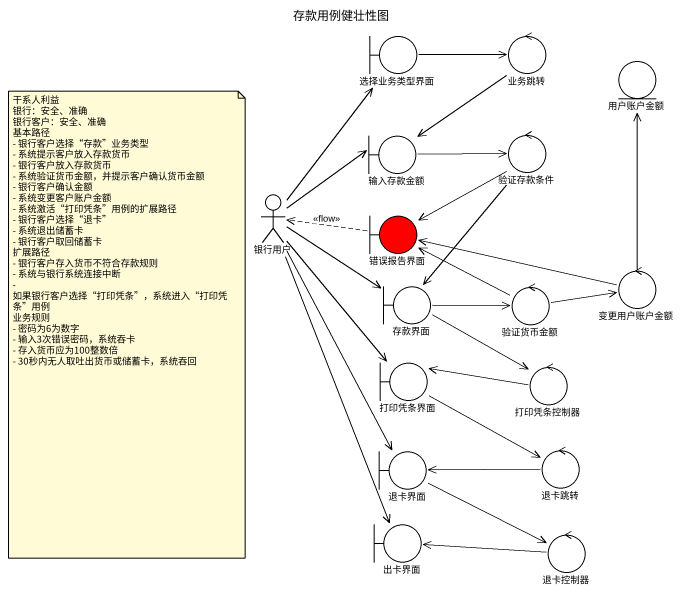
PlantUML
@startuml
title 存款用例健壮性图
boundary 选择业务类型界面
control 业务跳转
entity 用户账户金额
boundary 输入存款金额
control 验证存款条件
actor 银行用户
boundary 错误报告界面 #FF0000
boundary 存款界面
control 验证货币金额
control 变更用户账户金额
boundary 打印凭条界面
control 打印凭条控制器
boundary 退卡界面
control 退卡跳转
boundary 出卡界面
control 退卡控制器
选择业务类型界面 -right-> 业务跳转
业务跳转 --> 输入存款金额
输入存款金额 -right-> 验证存款条件
验证存款条件 --> 错误报告界面
验证存款条件 --> 存款界面
银行用户 -up-> 选择业务类型界面
银行用户 -right-> 输入存款金额
银行用户 -right-> 存款界面
银行用户 --> 打印凭条界面
银行用户 --> 退卡界面
银行用户 --> 出卡界面
错误报告界面 .left.> 银行用户 : <<flow>>
存款界面 -right-> 验证货币金额
存款界面 -right-> 打印凭条控制器
验证货币金额 -left-> 错误报告界面
验证货币金额 -right-> 变更用户账户金额
变更用户账户金额 -up-> 用户账户金额
变更用户账户金额 -left-> 错误报告界面
打印凭条界面 -right-> 退卡跳转
打印凭条控制器 -left-> 打印凭条界面
退卡界面 -right-> 退卡控制器
退卡跳转 -left-> 退卡界面
退卡控制器 -left-> 出卡界面
note as N1
  干系人利益
  银行：安全、准确
  银行客户：安全、准确
  基本路径
  - 银行客户选择“存款”业务类型
  - 系统提示客户放入存款货币
  - 银行客户放入存款货币
  - 系统验证货币金额，并提示客户确认货币金额
  - 银行客户确认金额
  - 系统变更客户账户金额
  - 系统激活“打印凭条”用例的扩展路径
  - 银行客户选择“退卡”
  - 系统退出储蓄卡
  - 银行客户取回储蓄卡
  扩展路径
  - 银行客户存入货币不符合存款规则
  - 系统与银行系统连接中断
  - 如果银行客户选择“打印凭条”，系统进入“打印凭条”用例
  业务规则
  - 密码为6为数字
  - 输入3次错误密码，系统吞卡
  - 存入货币应为100整数倍
  - 30秒内无人取吐出货币或储蓄卡，系统吞回
end note
@enduml
